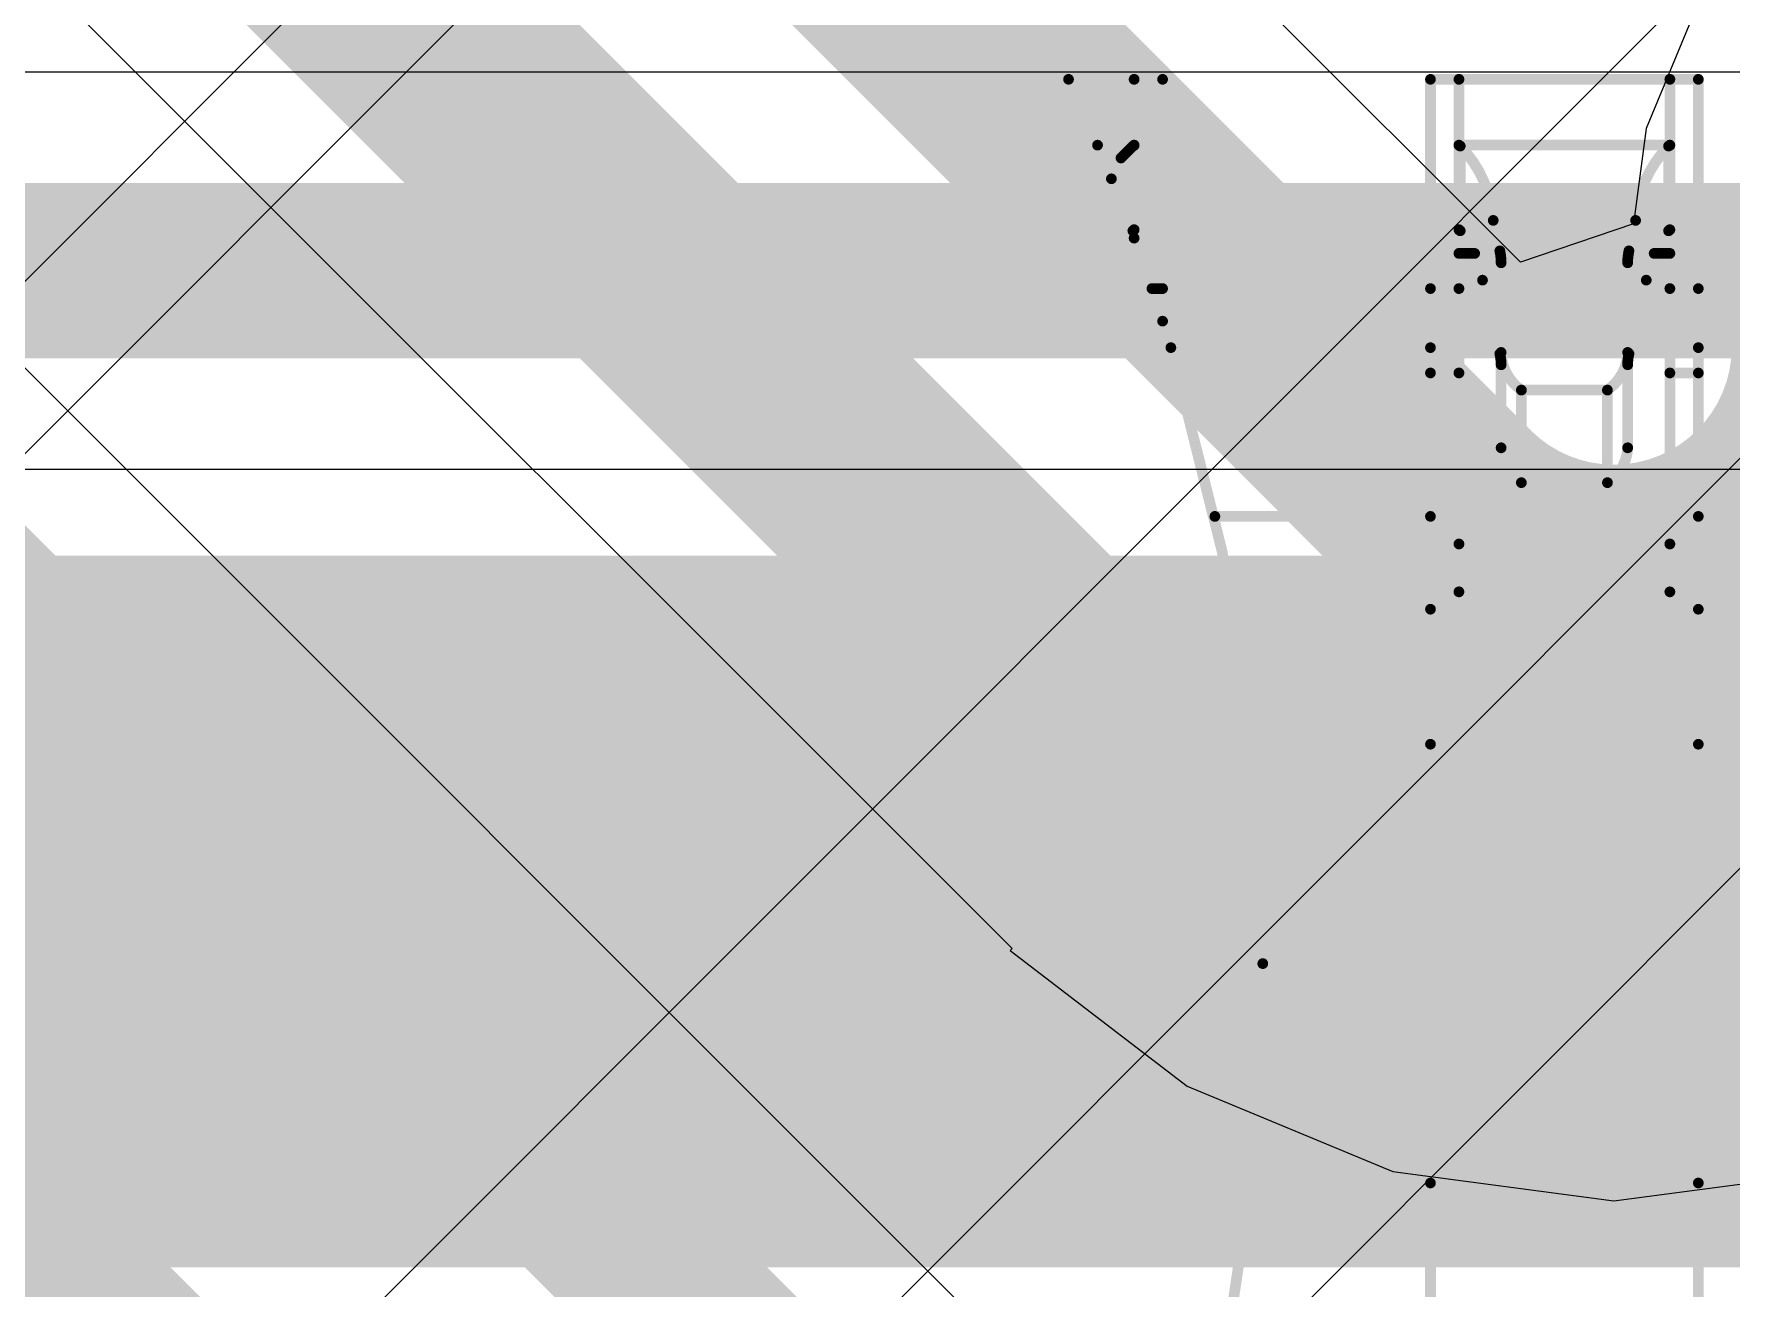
# Model space of a CAD drawing. Header units: inches. Extents: x -6 to 5433, y -4 to 5447.
# Drawn here: x 16.291 to 18.302, y 28.41 to 29.897 of the extents above; entities that cross this region are included whole.
import ezdxf

# ---------------------------------------------------------------- set-up
doc = ezdxf.new("R2010")
doc.units = ezdxf.units.IN
for name, color, linetype in [('Bottom Layer', 5, 'Continuous'), ('Bottom Solder', 6, 'Continuous'), ('Ground', 16, 'Continuous'), ('Mechanical 4', 56, 'Continuous'), ('Top Layer', 1, 'Continuous'), ('Top Paste', 8, 'Continuous'), ('Top Solder', 216, 'Continuous')]:
    doc.layers.add(name, color=color, linetype=linetype)

msp = doc.modelspace()

# ---------------------------------------------------------------- hatches: boundary and pattern name
at = {"layer": 'Top Layer'}
msp.add_hatch(color=1, dxfattribs=at).paths.add_polyline_path([(20.8356, 28.5367), (16.1356, 28.5367), (16.1356, 29.1767), (20.8356, 29.1767)])
at = {"layer": 'Top Paste'}
msp.add_hatch(color=8, dxfattribs=at).paths.add_polyline_path([(20.8356, 28.5367), (16.1356, 28.5367), (16.1356, 29.1767), (20.8356, 29.1767)])
at = {"layer": 'Top Solder'}
msp.add_hatch(color=216, dxfattribs=at).paths.add_polyline_path([(20.9372, 28.4351), (16.034, 28.4351), (16.034, 29.2783), (20.9372, 29.2783)])

# ---------------------------------------------------------------- linework, layer by layer
at = {"layer": 'Bottom Layer'}
for p, q in [((18.3408, 27.44), (13.3358, 32.4451)), ((18.0528, 29.6261), (16.7703, 30.9086)), ((18.3016, 30.0255), (18.2018, 29.7845)), ((16.3233, 29.9399), (17.4504, 28.8128)), ((18.2018, 29.7845), (18.1869, 29.6716)), ((18.1869, 29.6716), (18.0528, 29.6261)), ((17.4504, 28.8128), (17.448, 28.8103)), ((17.448, 28.8103), (17.6576, 28.6495)), ((17.6576, 28.6495), (17.9017, 28.5484)), ((17.9017, 28.5484), (18.1636, 28.5139)), ((18.1636, 28.5139), (18.3311, 28.536))]:
    msp.add_line(p, q, dxfattribs=at)
for points in [[(13.1709, 32.2803, 0.2032, 0.2032, 0), (18.6245, 26.8267, 0.2032, 0.2032, 0)], [(16.5781, 30.7163, 0.2794, 0.2794, 0), (17.966, 29.3283, 0.2794, 0.2794, 0)], [(14.4773, 30.2128, 0.2794, 0.2794, 0), (25.9082, 18.7819, 0.2794, 0.2794, 0)], [(16.5156, 30.1322, 0.2794, 0.2794, 0), (17.6427, 29.005, 0.2794, 0.2794, 0)], [(18.9002, 29.5259, 0.2794, 0.2794, -0.668178), (17.6427, 29.005, 0.2794, 0.2794, 0)], [(18.443, 29.5259, 0.2794, 0.2794, -0.668176), (17.966, 29.3283, 0.2794, 0.2794, 0)]]:
    msp.add_lwpolyline(points, format="xyseb", dxfattribs=at)
for points in [[(17.8962, 29.3283, 0.1397, 0.1397, 1), (18.0359, 29.3283, 0.1397, 0.1397, 1)], [(17.8962, 29.3283, 0.1397, 0.1397, 1), (18.0359, 29.3283, 0.1397, 0.1397, 1)], [(17.5729, 29.005, 0.1397, 0.1397, 1), (17.7126, 29.005, 0.1397, 0.1397, 1)], [(17.5729, 29.005, 0.1397, 0.1397, 1), (17.7126, 29.005, 0.1397, 0.1397, 1)]]:
    msp.add_lwpolyline(points, format="xyseb", close=True, dxfattribs=at)
at = {"layer": 'Bottom Solder'}
for p in [(10.6354, 23.7532), (10.9821, 24.3044), (12.6044, 24.2952), (13.1544, 23.7452)]:
    msp.add_line(p, (5432.8521, 5447.4931), dxfattribs=at)
at = {"layer": 'Ground'}
for p, q in [((21.2601, 29.8514), (8.8643, 29.8514)), ((8.9617, 29.3807), (21.1627, 29.3807))]:
    msp.add_line(p, q, dxfattribs=at)
msp.add_lwpolyline([(8.8643, 29.6161, 0.2076, 0.2076, 0), (21.2601, 29.6161, 0.2076, 0.2076, 0)], format="xyseb", dxfattribs=at)
at = {"layer": 'Mechanical 4'}
for points in [[(17.7474, 28.7949, 0.0127, 0.0127, 1), (12.7474, 28.7949, 0.0127, 0.0127, 1)], [(17.514, 29.8429, 0.00635, 0.00635, 1), (17.5203, 29.8429, 0.00635, 0.00635, 1)], [(17.5917, 29.8429, 0.00635, 0.00635, 1), (17.5981, 29.8429, 0.00635, 0.00635, 1)], [(17.6255, 29.8429, 0.00635, 0.00635, 1), (17.6318, 29.8429, 0.00635, 0.00635, 1)], [(17.6255, 29.8429, 0.00635, 0.00635, 1), (17.6318, 29.8429, 0.00635, 0.00635, 1)], [(17.943, 29.8429, 0.00635, 0.00635, 1), (17.9493, 29.8429, 0.00635, 0.00635, 1)], [(17.943, 29.8429, 0.00635, 0.00635, 1), (17.9493, 29.8429, 0.00635, 0.00635, 1)], [(17.9767, 29.8429, 0.00635, 0.00635, 1), (17.9831, 29.8429, 0.00635, 0.00635, 1)], [(18.2267, 29.8429, 0.00635, 0.00635, 1), (18.2331, 29.8429, 0.00635, 0.00635, 1)], [(18.2605, 29.8429, 0.00635, 0.00635, 1), (18.2668, 29.8429, 0.00635, 0.00635, 1)], [(18.2605, 29.8429, 0.00635, 0.00635, 1), (18.2668, 29.8429, 0.00635, 0.00635, 1)], [(17.5484, 29.7649, 0.00635, 0.00635, 1), (17.5547, 29.7649, 0.00635, 0.00635, 1)], [(17.5762, 29.7497, 0.00635, 0.00635, 1), (17.5826, 29.7497, 0.00635, 0.00635, 1)], [(17.5762, 29.7497, 0.00635, 0.00635, 1), (17.5826, 29.7497, 0.00635, 0.00635, 1)], [(17.5902, 29.7638, 0.00635, 0.00635, 1), (17.5966, 29.7638, 0.00635, 0.00635, 1)], [(17.5902, 29.7638, 0.00635, 0.00635, 1), (17.5966, 29.7638, 0.00635, 0.00635, 1)], [(17.5902, 29.7638, 0.00635, 0.00635, 1), (17.5966, 29.7638, 0.00635, 0.00635, 1)], [(17.5907, 29.7641, 0.00635, 0.00635, 1), (17.5971, 29.7641, 0.00635, 0.00635, 1)], [(17.5907, 29.7641, 0.00635, 0.00635, 1), (17.5971, 29.7641, 0.00635, 0.00635, 1)], [(17.591, 29.7642, 0.00635, 0.00635, 1), (17.5973, 29.7642, 0.00635, 0.00635, 1)], [(17.591, 29.7642, 0.00635, 0.00635, 1), (17.5973, 29.7642, 0.00635, 0.00635, 1)], [(17.5912, 29.7643, 0.00635, 0.00635, 1), (17.5975, 29.7643, 0.00635, 0.00635, 1)], [(17.5912, 29.7643, 0.00635, 0.00635, 1), (17.5975, 29.7643, 0.00635, 0.00635, 1)], [(17.5913, 29.7644, 0.00635, 0.00635, 1), (17.5977, 29.7644, 0.00635, 0.00635, 1)], [(17.5913, 29.7644, 0.00635, 0.00635, 1), (17.5977, 29.7644, 0.00635, 0.00635, 1)], [(17.5915, 29.7645, 0.00635, 0.00635, 1), (17.5978, 29.7645, 0.00635, 0.00635, 1)], [(17.5915, 29.7645, 0.00635, 0.00635, 1), (17.5978, 29.7645, 0.00635, 0.00635, 1)], [(17.5916, 29.7645, 0.00635, 0.00635, 1), (17.5979, 29.7645, 0.00635, 0.00635, 1)], [(17.5916, 29.7645, 0.00635, 0.00635, 1), (17.5979, 29.7645, 0.00635, 0.00635, 1)], [(17.5917, 29.7647, 0.00635, 0.00635, 1), (17.598, 29.7647, 0.00635, 0.00635, 1)], [(17.5917, 29.7647, 0.00635, 0.00635, 1), (17.598, 29.7647, 0.00635, 0.00635, 1)], [(17.5916, 29.7646, 0.00635, 0.00635, 1), (17.598, 29.7646, 0.00635, 0.00635, 1)], [(17.5916, 29.7646, 0.00635, 0.00635, 1), (17.598, 29.7646, 0.00635, 0.00635, 1)], [(17.5917, 29.7649, 0.00635, 0.00635, 1), (17.5981, 29.7649, 0.00635, 0.00635, 1)], [(17.5917, 29.7647, 0.00635, 0.00635, 1), (17.5981, 29.7647, 0.00635, 0.00635, 1)], [(17.9767, 29.7649, 0.00635, 0.00635, 1), (17.9831, 29.7649, 0.00635, 0.00635, 1)], [(17.9767, 29.7647, 0.00635, 0.00635, 1), (17.9831, 29.7647, 0.00635, 0.00635, 1)], [(17.9768, 29.7646, 0.00635, 0.00635, 1), (17.9832, 29.7646, 0.00635, 0.00635, 1)], [(17.9768, 29.7646, 0.00635, 0.00635, 1), (17.9832, 29.7646, 0.00635, 0.00635, 1)], [(17.9769, 29.7645, 0.00635, 0.00635, 1), (17.9832, 29.7645, 0.00635, 0.00635, 1)], [(17.9769, 29.7645, 0.00635, 0.00635, 1), (17.9832, 29.7645, 0.00635, 0.00635, 1)], [(17.977, 29.7645, 0.00635, 0.00635, 1), (17.9833, 29.7645, 0.00635, 0.00635, 1)], [(17.977, 29.7645, 0.00635, 0.00635, 1), (17.9833, 29.7645, 0.00635, 0.00635, 1)], [(17.9771, 29.7644, 0.00635, 0.00635, 1), (17.9835, 29.7644, 0.00635, 0.00635, 1)], [(17.9771, 29.7644, 0.00635, 0.00635, 1), (17.9835, 29.7644, 0.00635, 0.00635, 1)], [(17.9773, 29.7643, 0.00635, 0.00635, 1), (17.9836, 29.7643, 0.00635, 0.00635, 1)], [(17.9773, 29.7643, 0.00635, 0.00635, 1), (17.9836, 29.7643, 0.00635, 0.00635, 1)], [(17.9775, 29.7642, 0.00635, 0.00635, 1), (17.9838, 29.7642, 0.00635, 0.00635, 1)], [(17.9775, 29.7642, 0.00635, 0.00635, 1), (17.9838, 29.7642, 0.00635, 0.00635, 1)], [(17.9777, 29.7641, 0.00635, 0.00635, 1), (17.9841, 29.7641, 0.00635, 0.00635, 1)], [(17.9777, 29.7641, 0.00635, 0.00635, 1), (17.9841, 29.7641, 0.00635, 0.00635, 1)], [(17.978, 29.7639, 0.00635, 0.00635, 1), (17.9843, 29.7639, 0.00635, 0.00635, 1)], [(17.978, 29.7639, 0.00635, 0.00635, 1), (17.9843, 29.7639, 0.00635, 0.00635, 1)], [(17.9782, 29.7638, 0.00635, 0.00635, 1), (17.9846, 29.7638, 0.00635, 0.00635, 1)], [(17.9782, 29.7638, 0.00635, 0.00635, 1), (17.9846, 29.7638, 0.00635, 0.00635, 1)], [(17.9782, 29.7638, 0.00635, 0.00635, 1), (17.9846, 29.7638, 0.00635, 0.00635, 1)], [(18.2252, 29.7638, 0.00635, 0.00635, 1), (18.2316, 29.7638, 0.00635, 0.00635, 1)], [(18.2252, 29.7638, 0.00635, 0.00635, 1), (18.2316, 29.7638, 0.00635, 0.00635, 1)], [(18.2252, 29.7638, 0.00635, 0.00635, 1), (18.2316, 29.7638, 0.00635, 0.00635, 1)], [(18.2257, 29.7641, 0.00635, 0.00635, 1), (18.2321, 29.7641, 0.00635, 0.00635, 1)], [(18.2257, 29.7641, 0.00635, 0.00635, 1), (18.2321, 29.7641, 0.00635, 0.00635, 1)], [(18.226, 29.7642, 0.00635, 0.00635, 1), (18.2323, 29.7642, 0.00635, 0.00635, 1)], [(18.226, 29.7642, 0.00635, 0.00635, 1), (18.2323, 29.7642, 0.00635, 0.00635, 1)], [(18.2262, 29.7643, 0.00635, 0.00635, 1), (18.2325, 29.7643, 0.00635, 0.00635, 1)], [(18.2262, 29.7643, 0.00635, 0.00635, 1), (18.2325, 29.7643, 0.00635, 0.00635, 1)], [(18.2263, 29.7644, 0.00635, 0.00635, 1), (18.2327, 29.7644, 0.00635, 0.00635, 1)], [(18.2263, 29.7644, 0.00635, 0.00635, 1), (18.2327, 29.7644, 0.00635, 0.00635, 1)], [(18.2265, 29.7645, 0.00635, 0.00635, 1), (18.2328, 29.7645, 0.00635, 0.00635, 1)], [(18.2265, 29.7645, 0.00635, 0.00635, 1), (18.2328, 29.7645, 0.00635, 0.00635, 1)], [(18.2266, 29.7645, 0.00635, 0.00635, 1), (18.2329, 29.7645, 0.00635, 0.00635, 1)], [(18.2266, 29.7645, 0.00635, 0.00635, 1), (18.2329, 29.7645, 0.00635, 0.00635, 1)], [(18.2267, 29.7647, 0.00635, 0.00635, 1), (18.233, 29.7647, 0.00635, 0.00635, 1)], [(18.2267, 29.7647, 0.00635, 0.00635, 1), (18.233, 29.7647, 0.00635, 0.00635, 1)], [(18.2266, 29.7646, 0.00635, 0.00635, 1), (18.233, 29.7646, 0.00635, 0.00635, 1)], [(18.2266, 29.7646, 0.00635, 0.00635, 1), (18.233, 29.7646, 0.00635, 0.00635, 1)], [(18.2267, 29.7649, 0.00635, 0.00635, 1), (18.2331, 29.7649, 0.00635, 0.00635, 1)], [(18.2267, 29.7647, 0.00635, 0.00635, 1), (18.2331, 29.7647, 0.00635, 0.00635, 1)], [(17.5648, 29.725, 0.00635, 0.00635, 1), (17.5711, 29.725, 0.00635, 0.00635, 1)], [(17.5917, 29.6646, 0.00635, 0.00635, 1), (17.598, 29.6646, 0.00635, 0.00635, 1)], [(17.5917, 29.6646, 0.00635, 0.00635, 1), (17.598, 29.6646, 0.00635, 0.00635, 1)], [(17.5916, 29.6645, 0.00635, 0.00635, 1), (17.598, 29.6645, 0.00635, 0.00635, 1)], [(17.5916, 29.6645, 0.00635, 0.00635, 1), (17.598, 29.6645, 0.00635, 0.00635, 1)], [(17.5917, 29.6647, 0.00635, 0.00635, 1), (17.5981, 29.6647, 0.00635, 0.00635, 1)], [(17.9767, 29.6647, 0.00635, 0.00635, 1), (17.9831, 29.6647, 0.00635, 0.00635, 1)], [(17.9768, 29.6645, 0.00635, 0.00635, 1), (17.9832, 29.6645, 0.00635, 0.00635, 1)], [(17.9768, 29.6645, 0.00635, 0.00635, 1), (17.9832, 29.6645, 0.00635, 0.00635, 1)], [(18.0174, 29.6757, 0.00635, 0.00635, 1), (18.0237, 29.6757, 0.00635, 0.00635, 1)], [(18.0174, 29.6757, 0.00635, 0.00635, 1), (18.0237, 29.6757, 0.00635, 0.00635, 1)], [(18.0174, 29.6757, 0.00635, 0.00635, 1), (18.0237, 29.6757, 0.00635, 0.00635, 1)], [(18.1861, 29.6757, 0.00635, 0.00635, 1), (18.1925, 29.6757, 0.00635, 0.00635, 1)], [(18.1861, 29.6757, 0.00635, 0.00635, 1), (18.1925, 29.6757, 0.00635, 0.00635, 1)], [(18.1861, 29.6757, 0.00635, 0.00635, 1), (18.1925, 29.6757, 0.00635, 0.00635, 1)], [(18.2267, 29.6646, 0.00635, 0.00635, 1), (18.233, 29.6646, 0.00635, 0.00635, 1)], [(18.2267, 29.6646, 0.00635, 0.00635, 1), (18.233, 29.6646, 0.00635, 0.00635, 1)], [(18.2266, 29.6645, 0.00635, 0.00635, 1), (18.233, 29.6645, 0.00635, 0.00635, 1)], [(18.2266, 29.6645, 0.00635, 0.00635, 1), (18.233, 29.6645, 0.00635, 0.00635, 1)], [(18.2267, 29.6647, 0.00635, 0.00635, 1), (18.2331, 29.6647, 0.00635, 0.00635, 1)], [(17.5902, 29.6634, 0.00635, 0.00635, 1), (17.5966, 29.6634, 0.00635, 0.00635, 1)], [(17.5902, 29.6634, 0.00635, 0.00635, 1), (17.5966, 29.6634, 0.00635, 0.00635, 1)], [(17.5907, 29.6638, 0.00635, 0.00635, 1), (17.5971, 29.6638, 0.00635, 0.00635, 1)], [(17.5907, 29.6638, 0.00635, 0.00635, 1), (17.5971, 29.6638, 0.00635, 0.00635, 1)], [(17.591, 29.6639, 0.00635, 0.00635, 1), (17.5973, 29.6639, 0.00635, 0.00635, 1)], [(17.591, 29.6639, 0.00635, 0.00635, 1), (17.5973, 29.6639, 0.00635, 0.00635, 1)], [(17.5912, 29.664, 0.00635, 0.00635, 1), (17.5975, 29.664, 0.00635, 0.00635, 1)], [(17.5912, 29.664, 0.00635, 0.00635, 1), (17.5975, 29.664, 0.00635, 0.00635, 1)], [(17.5913, 29.6642, 0.00635, 0.00635, 1), (17.5977, 29.6642, 0.00635, 0.00635, 1)], [(17.5913, 29.6642, 0.00635, 0.00635, 1), (17.5977, 29.6642, 0.00635, 0.00635, 1)], [(17.5915, 29.6643, 0.00635, 0.00635, 1), (17.5978, 29.6643, 0.00635, 0.00635, 1)], [(17.5915, 29.6643, 0.00635, 0.00635, 1), (17.5978, 29.6643, 0.00635, 0.00635, 1)], [(17.5916, 29.6644, 0.00635, 0.00635, 1), (17.5979, 29.6644, 0.00635, 0.00635, 1)], [(17.5916, 29.6644, 0.00635, 0.00635, 1), (17.5979, 29.6644, 0.00635, 0.00635, 1)], [(17.5917, 29.6547, 0.00635, 0.00635, 1), (17.5981, 29.6547, 0.00635, 0.00635, 1)], [(17.977, 29.6643, 0.00635, 0.00635, 1), (17.9833, 29.6643, 0.00635, 0.00635, 1)], [(17.977, 29.6643, 0.00635, 0.00635, 1), (17.9833, 29.6643, 0.00635, 0.00635, 1)], [(17.9771, 29.6642, 0.00635, 0.00635, 1), (17.9835, 29.6642, 0.00635, 0.00635, 1)], [(17.9771, 29.6642, 0.00635, 0.00635, 1), (17.9835, 29.6642, 0.00635, 0.00635, 1)], [(17.9773, 29.6641, 0.00635, 0.00635, 1), (17.9836, 29.6641, 0.00635, 0.00635, 1)], [(17.9773, 29.6641, 0.00635, 0.00635, 1), (17.9836, 29.6641, 0.00635, 0.00635, 1)], [(17.9775, 29.6639, 0.00635, 0.00635, 1), (17.9838, 29.6639, 0.00635, 0.00635, 1)], [(17.9775, 29.6639, 0.00635, 0.00635, 1), (17.9838, 29.6639, 0.00635, 0.00635, 1)], [(17.9777, 29.6638, 0.00635, 0.00635, 1), (17.9841, 29.6638, 0.00635, 0.00635, 1)], [(17.9777, 29.6638, 0.00635, 0.00635, 1), (17.9841, 29.6638, 0.00635, 0.00635, 1)], [(17.978, 29.6636, 0.00635, 0.00635, 1), (17.9843, 29.6636, 0.00635, 0.00635, 1)], [(17.978, 29.6636, 0.00635, 0.00635, 1), (17.9843, 29.6636, 0.00635, 0.00635, 1)], [(17.9782, 29.6634, 0.00635, 0.00635, 1), (17.9846, 29.6634, 0.00635, 0.00635, 1)], [(17.9782, 29.6634, 0.00635, 0.00635, 1), (17.9846, 29.6634, 0.00635, 0.00635, 1)], [(17.9782, 29.6634, 0.00635, 0.00635, 1), (17.9846, 29.6634, 0.00635, 0.00635, 1)], [(18.2252, 29.6634, 0.00635, 0.00635, 1), (18.2316, 29.6634, 0.00635, 0.00635, 1)], [(18.2252, 29.6634, 0.00635, 0.00635, 1), (18.2316, 29.6634, 0.00635, 0.00635, 1)], [(18.2252, 29.6634, 0.00635, 0.00635, 1), (18.2316, 29.6634, 0.00635, 0.00635, 1)], [(18.2257, 29.6638, 0.00635, 0.00635, 1), (18.2321, 29.6638, 0.00635, 0.00635, 1)], [(18.2257, 29.6638, 0.00635, 0.00635, 1), (18.2321, 29.6638, 0.00635, 0.00635, 1)], [(18.226, 29.6639, 0.00635, 0.00635, 1), (18.2323, 29.6639, 0.00635, 0.00635, 1)], [(18.226, 29.6639, 0.00635, 0.00635, 1), (18.2323, 29.6639, 0.00635, 0.00635, 1)], [(18.2262, 29.664, 0.00635, 0.00635, 1), (18.2325, 29.664, 0.00635, 0.00635, 1)], [(18.2262, 29.664, 0.00635, 0.00635, 1), (18.2325, 29.664, 0.00635, 0.00635, 1)], [(18.2263, 29.6642, 0.00635, 0.00635, 1), (18.2327, 29.6642, 0.00635, 0.00635, 1)], [(18.2263, 29.6642, 0.00635, 0.00635, 1), (18.2327, 29.6642, 0.00635, 0.00635, 1)], [(18.2265, 29.6643, 0.00635, 0.00635, 1), (18.2328, 29.6643, 0.00635, 0.00635, 1)], [(18.2265, 29.6643, 0.00635, 0.00635, 1), (18.2328, 29.6643, 0.00635, 0.00635, 1)], [(18.2266, 29.6644, 0.00635, 0.00635, 1), (18.2329, 29.6644, 0.00635, 0.00635, 1)], [(18.2266, 29.6644, 0.00635, 0.00635, 1), (18.2329, 29.6644, 0.00635, 0.00635, 1)], [(17.9767, 29.6366, 0.00635, 0.00635, 1), (17.9831, 29.6366, 0.00635, 0.00635, 1)], [(17.9954, 29.6366, 0.00635, 0.00635, 1), (18.0017, 29.6366, 0.00635, 0.00635, 1)], [(18.0252, 29.6396, 0.00635, 0.00635, 1), (18.0316, 29.6396, 0.00635, 0.00635, 1)], [(18.0252, 29.6396, 0.00635, 0.00635, 1), (18.0316, 29.6396, 0.00635, 0.00635, 1)], [(18.0252, 29.6396, 0.00635, 0.00635, 1), (18.0316, 29.6396, 0.00635, 0.00635, 1)], [(18.0267, 29.6255, 0.00635, 0.00635, 1), (18.0331, 29.6255, 0.00635, 0.00635, 1)], [(18.0267, 29.6255, 0.00635, 0.00635, 1), (18.0331, 29.6255, 0.00635, 0.00635, 1)], [(18.1767, 29.6255, 0.00635, 0.00635, 1), (18.1831, 29.6255, 0.00635, 0.00635, 1)], [(18.1767, 29.6255, 0.00635, 0.00635, 1), (18.1831, 29.6255, 0.00635, 0.00635, 1)], [(18.1782, 29.6396, 0.00635, 0.00635, 1), (18.1846, 29.6396, 0.00635, 0.00635, 1)], [(18.1782, 29.6396, 0.00635, 0.00635, 1), (18.1846, 29.6396, 0.00635, 0.00635, 1)], [(18.1782, 29.6396, 0.00635, 0.00635, 1), (18.1846, 29.6396, 0.00635, 0.00635, 1)], [(18.2081, 29.6366, 0.00635, 0.00635, 1), (18.2144, 29.6366, 0.00635, 0.00635, 1)], [(18.2267, 29.6366, 0.00635, 0.00635, 1), (18.2331, 29.6366, 0.00635, 0.00635, 1)], [(18.0047, 29.6049, 0.00635, 0.00635, 1), (18.011, 29.6049, 0.00635, 0.00635, 1)], [(18.0047, 29.6049, 0.00635, 0.00635, 1), (18.011, 29.6049, 0.00635, 0.00635, 1)], [(18.1988, 29.6049, 0.00635, 0.00635, 1), (18.2051, 29.6049, 0.00635, 0.00635, 1)], [(18.1988, 29.6049, 0.00635, 0.00635, 1), (18.2051, 29.6049, 0.00635, 0.00635, 1)], [(17.6128, 29.5949, 0.00635, 0.00635, 1), (17.6191, 29.5949, 0.00635, 0.00635, 1)], [(17.6255, 29.5949, 0.00635, 0.00635, 1), (17.6318, 29.5949, 0.00635, 0.00635, 1)], [(17.943, 29.5949, 0.00635, 0.00635, 1), (17.9493, 29.5949, 0.00635, 0.00635, 1)], [(17.9767, 29.5949, 0.00635, 0.00635, 1), (17.9831, 29.5949, 0.00635, 0.00635, 1)], [(18.2267, 29.5949, 0.00635, 0.00635, 1), (18.2331, 29.5949, 0.00635, 0.00635, 1)], [(18.2605, 29.5949, 0.00635, 0.00635, 1), (18.2668, 29.5949, 0.00635, 0.00635, 1)], [(17.6255, 29.5563, 0.00635, 0.00635, 1), (17.6318, 29.5563, 0.00635, 0.00635, 1)], [(17.6353, 29.5249, 0.00635, 0.00635, 1), (17.6416, 29.5249, 0.00635, 0.00635, 1)], [(17.943, 29.5249, 0.00635, 0.00635, 1), (17.9493, 29.5249, 0.00635, 0.00635, 1)], [(18.2605, 29.5249, 0.00635, 0.00635, 1), (18.2668, 29.5249, 0.00635, 0.00635, 1)], [(18.0252, 29.5177, 0.00635, 0.00635, 1), (18.0316, 29.5177, 0.00635, 0.00635, 1)], [(18.0252, 29.5177, 0.00635, 0.00635, 1), (18.0316, 29.5177, 0.00635, 0.00635, 1)], [(18.0252, 29.5177, 0.00635, 0.00635, 1), (18.0316, 29.5177, 0.00635, 0.00635, 1)], [(18.0267, 29.5192, 0.00635, 0.00635, 1), (18.0331, 29.5192, 0.00635, 0.00635, 1)], [(18.0267, 29.5046, 0.00635, 0.00635, 1), (18.0331, 29.5046, 0.00635, 0.00635, 1)], [(18.1767, 29.5192, 0.00635, 0.00635, 1), (18.1831, 29.5192, 0.00635, 0.00635, 1)], [(18.1767, 29.5046, 0.00635, 0.00635, 1), (18.1831, 29.5046, 0.00635, 0.00635, 1)], [(18.1782, 29.5177, 0.00635, 0.00635, 1), (18.1846, 29.5177, 0.00635, 0.00635, 1)], [(18.1782, 29.5177, 0.00635, 0.00635, 1), (18.1846, 29.5177, 0.00635, 0.00635, 1)], [(18.1782, 29.5177, 0.00635, 0.00635, 1), (18.1846, 29.5177, 0.00635, 0.00635, 1)], [(17.943, 29.4949, 0.00635, 0.00635, 1), (17.9493, 29.4949, 0.00635, 0.00635, 1)], [(17.9767, 29.4949, 0.00635, 0.00635, 1), (17.9831, 29.4949, 0.00635, 0.00635, 1)], [(18.2267, 29.4949, 0.00635, 0.00635, 1), (18.2331, 29.4949, 0.00635, 0.00635, 1)], [(18.2605, 29.4949, 0.00635, 0.00635, 1), (18.2668, 29.4949, 0.00635, 0.00635, 1)], [(18.0507, 29.4746, 0.00635, 0.00635, 1), (18.0571, 29.4746, 0.00635, 0.00635, 1)], [(18.0507, 29.4746, 0.00635, 0.00635, 1), (18.0571, 29.4746, 0.00635, 0.00635, 1)], [(18.0507, 29.4746, 0.00635, 0.00635, 1), (18.0571, 29.4746, 0.00635, 0.00635, 1)], [(18.1527, 29.4746, 0.00635, 0.00635, 1), (18.1591, 29.4746, 0.00635, 0.00635, 1)], [(18.1527, 29.4746, 0.00635, 0.00635, 1), (18.1591, 29.4746, 0.00635, 0.00635, 1)], [(18.1527, 29.4746, 0.00635, 0.00635, 1), (18.1591, 29.4746, 0.00635, 0.00635, 1)], [(18.0267, 29.4062, 0.00635, 0.00635, 1), (18.0331, 29.4062, 0.00635, 0.00635, 1)], [(18.0267, 29.4062, 0.00635, 0.00635, 1), (18.0331, 29.4062, 0.00635, 0.00635, 1)], [(18.1767, 29.4062, 0.00635, 0.00635, 1), (18.1831, 29.4062, 0.00635, 0.00635, 1)], [(18.1767, 29.4062, 0.00635, 0.00635, 1), (18.1831, 29.4062, 0.00635, 0.00635, 1)], [(18.0507, 29.3649, 0.00635, 0.00635, 1), (18.0571, 29.3649, 0.00635, 0.00635, 1)], [(18.0507, 29.3649, 0.00635, 0.00635, 1), (18.0571, 29.3649, 0.00635, 0.00635, 1)], [(18.0507, 29.3649, 0.00635, 0.00635, 1), (18.0571, 29.3649, 0.00635, 0.00635, 1)], [(18.1527, 29.3649, 0.00635, 0.00635, 1), (18.1591, 29.3649, 0.00635, 0.00635, 1)], [(18.1527, 29.3649, 0.00635, 0.00635, 1), (18.1591, 29.3649, 0.00635, 0.00635, 1)], [(18.1527, 29.3649, 0.00635, 0.00635, 1), (18.1591, 29.3649, 0.00635, 0.00635, 1)], [(17.6874, 29.3249, 0.00635, 0.00635, 1), (17.6938, 29.3249, 0.00635, 0.00635, 1)], [(17.943, 29.3249, 0.00635, 0.00635, 1), (17.9493, 29.3249, 0.00635, 0.00635, 1)], [(18.2605, 29.3249, 0.00635, 0.00635, 1), (18.2668, 29.3249, 0.00635, 0.00635, 1)], [(17.9767, 29.2922, 0.00635, 0.00635, 1), (17.9831, 29.2922, 0.00635, 0.00635, 1)], [(18.2267, 29.2922, 0.00635, 0.00635, 1), (18.2331, 29.2922, 0.00635, 0.00635, 1)], [(17.9767, 29.2355, 0.00635, 0.00635, 1), (17.9831, 29.2355, 0.00635, 0.00635, 1)], [(17.9767, 29.2355, 0.00635, 0.00635, 1), (17.9831, 29.2355, 0.00635, 0.00635, 1)], [(18.2267, 29.2355, 0.00635, 0.00635, 1), (18.2331, 29.2355, 0.00635, 0.00635, 1)], [(18.2267, 29.2355, 0.00635, 0.00635, 1), (18.2331, 29.2355, 0.00635, 0.00635, 1)], [(17.943, 29.2149, 0.00635, 0.00635, 1), (17.9493, 29.2149, 0.00635, 0.00635, 1)], [(18.2605, 29.2149, 0.00635, 0.00635, 1), (18.2668, 29.2149, 0.00635, 0.00635, 1)], [(17.943, 29.0549, 0.00635, 0.00635, 1), (17.9493, 29.0549, 0.00635, 0.00635, 1)], [(17.943, 29.0549, 0.00635, 0.00635, 1), (17.9493, 29.0549, 0.00635, 0.00635, 1)], [(18.2605, 29.0549, 0.00635, 0.00635, 1), (18.2668, 29.0549, 0.00635, 0.00635, 1)], [(18.2605, 29.0549, 0.00635, 0.00635, 1), (18.2668, 29.0549, 0.00635, 0.00635, 1)], [(17.7442, 28.7949, 0.00635, 0.00635, 1), (17.7506, 28.7949, 0.00635, 0.00635, 1)], [(17.7442, 28.7949, 0.00635, 0.00635, 1), (17.7506, 28.7949, 0.00635, 0.00635, 1)], [(17.943, 28.5349, 0.00635, 0.00635, 1), (17.9493, 28.5349, 0.00635, 0.00635, 1)], [(17.943, 28.5349, 0.00635, 0.00635, 1), (17.9493, 28.5349, 0.00635, 0.00635, 1)], [(18.2605, 28.5349, 0.00635, 0.00635, 1), (18.2668, 28.5349, 0.00635, 0.00635, 1)], [(18.2605, 28.5349, 0.00635, 0.00635, 1), (18.2668, 28.5349, 0.00635, 0.00635, 1)]]:
    msp.add_lwpolyline(points, format="xyseb", close=True, dxfattribs=at)
for points in [[(17.5171, 29.8429, 0.0127, 0.0127, 0), (17.6287, 29.8429, 0.0127, 0.0127, 0)], [(17.5949, 29.6547, 0.0127, 0.0127, 0), (17.5949, 29.8429, 0.0127, 0.0127, 0)], [(17.6287, 29.5563, 0.0127, 0.0127, 0), (17.6287, 29.8429, 0.0127, 0.0127, 0)], [(17.9462, 29.8429, 0.0127, 0.0127, 0), (18.2637, 29.8429, 0.0127, 0.0127, 0)], [(17.9462, 29.0549, 0.0127, 0.0127, 0), (17.9462, 29.8429, 0.0127, 0.0127, 0)], [(17.9799, 29.2355, 0.0127, 0.0127, 0), (17.9799, 29.8429, 0.0127, 0.0127, 0)], [(18.2299, 29.2355, 0.0127, 0.0127, 0), (18.2299, 29.8429, 0.0127, 0.0127, 0)], [(18.2637, 29.0549, 0.0127, 0.0127, 0), (18.2637, 29.8429, 0.0127, 0.0127, 0)], [(17.5516, 29.7649, 0.0127, 0.0127, 0), (17.5949, 29.7649, 0.0127, 0.0127, 0)], [(17.568, 29.725, 0.0127, 0.0127, 0), (17.5794, 29.7497, 0.0127, 0.0127, 0)], [(17.5794, 29.7497, 0.0127, 0.0127, 0), (17.5934, 29.7638, 0.0127, 0.0127, 0)], [(17.5934, 29.7638, 0.0127, 0.0127, 0), (17.5939, 29.7641, 0.0127, 0.0127, 0)], [(17.5934, 29.6634, 0.0127, 0.0127, 0), (17.5934, 29.7638, 0.0127, 0.0127, 0)], [(17.5939, 29.7641, 0.0127, 0.0127, 0), (17.5941, 29.7642, 0.0127, 0.0127, 0)], [(17.5943, 29.7643, 0.0127, 0.0127, -0.00707), (17.5941, 29.7642, 0.0127, 0.0127, 0)], [(17.5945, 29.7644, 0.0127, 0.0127, -0.012209), (17.5943, 29.7643, 0.0127, 0.0127, 0)], [(17.5947, 29.7645, 0.0127, 0.0127, -0.02262), (17.5945, 29.7644, 0.0127, 0.0127, 0)], [(17.5948, 29.7645, 0.0127, 0.0127, -0.031881), (17.5947, 29.7645, 0.0127, 0.0127, 0)], [(17.5948, 29.7646, 0.0127, 0.0127, -0.037446), (17.5948, 29.7645, 0.0127, 0.0127, 0)], [(17.5949, 29.7647, 0.0127, 0.0127, -0.013234), (17.5949, 29.7647, 0.0127, 0.0127, 0)], [(17.5949, 29.7647, 0.0127, 0.0127, -0.032689), (17.5948, 29.7646, 0.0127, 0.0127, 0)], [(17.9799, 29.7649, 0.0127, 0.0127, 0), (18.2299, 29.7649, 0.0127, 0.0127, 0)], [(17.98, 29.7646, 0.0127, 0.0127, -0.032605), (17.9799, 29.7647, 0.0127, 0.0127, 0)], [(17.9801, 29.7645, 0.0127, 0.0127, -0.028288), (17.98, 29.7646, 0.0127, 0.0127, 0)], [(17.9802, 29.7645, 0.0127, 0.0127, -0.026751), (17.9801, 29.7645, 0.0127, 0.0127, 0)], [(17.9803, 29.7644, 0.0127, 0.0127, -0.021994), (17.9802, 29.7645, 0.0127, 0.0127, 0)], [(17.9805, 29.7643, 0.0127, 0.0127, -0.016687), (17.9803, 29.7644, 0.0127, 0.0127, 0)], [(17.9807, 29.7642, 0.0127, 0.0127, -0.009376), (17.9805, 29.7643, 0.0127, 0.0127, 0)], [(17.9809, 29.7641, 0.0127, 0.0127, -0.005205), (17.9807, 29.7642, 0.0127, 0.0127, 0)], [(17.9809, 29.7641, 0.0127, 0.0127, 0), (17.9812, 29.7639, 0.0127, 0.0127, 0)], [(17.9812, 29.7639, 0.0127, 0.0127, 0), (17.9814, 29.7638, 0.0127, 0.0127, 0)], [(17.9814, 29.6634, 0.0127, 0.0127, 0), (17.9814, 29.7638, 0.0127, 0.0127, 0)], [(17.9814, 29.7638, 0.0127, 0.0127, -0.179894), (18.0205, 29.6757, 0.0127, 0.0127, 0)], [(18.1893, 29.6757, 0.0127, 0.0127, -0.179894), (18.2284, 29.7638, 0.0127, 0.0127, 0)], [(18.2284, 29.7638, 0.0127, 0.0127, 0), (18.2289, 29.7641, 0.0127, 0.0127, 0)], [(18.2284, 29.6634, 0.0127, 0.0127, 0), (18.2284, 29.7638, 0.0127, 0.0127, 0)], [(18.2289, 29.7641, 0.0127, 0.0127, 0), (18.2291, 29.7642, 0.0127, 0.0127, 0)], [(18.2293, 29.7643, 0.0127, 0.0127, -0.00707), (18.2291, 29.7642, 0.0127, 0.0127, 0)], [(18.2295, 29.7644, 0.0127, 0.0127, -0.012209), (18.2293, 29.7643, 0.0127, 0.0127, 0)], [(18.2297, 29.7645, 0.0127, 0.0127, -0.02262), (18.2295, 29.7644, 0.0127, 0.0127, 0)], [(18.2298, 29.7645, 0.0127, 0.0127, -0.031881), (18.2297, 29.7645, 0.0127, 0.0127, 0)], [(18.2298, 29.7646, 0.0127, 0.0127, -0.037446), (18.2298, 29.7645, 0.0127, 0.0127, 0)], [(18.2299, 29.7647, 0.0127, 0.0127, -0.013234), (18.2299, 29.7647, 0.0127, 0.0127, 0)], [(18.2299, 29.7647, 0.0127, 0.0127, -0.032689), (18.2298, 29.7646, 0.0127, 0.0127, 0)], [(17.5948, 29.6645, 0.0127, 0.0127, -0.035041), (17.5948, 29.6644, 0.0127, 0.0127, 0)], [(17.5949, 29.6647, 0.0127, 0.0127, -0.011022), (17.5949, 29.6646, 0.0127, 0.0127, 0)], [(17.5949, 29.6646, 0.0127, 0.0127, -0.028404), (17.5948, 29.6645, 0.0127, 0.0127, 0)], [(17.98, 29.6645, 0.0127, 0.0127, -0.028597), (17.9799, 29.6647, 0.0127, 0.0127, 0)], [(17.9802, 29.6643, 0.0127, 0.0127, -0.054321), (17.98, 29.6645, 0.0127, 0.0127, 0)], [(18.0205, 29.6757, 0.0127, 0.0127, 0), (18.1893, 29.6757, 0.0127, 0.0127, 0)], [(18.0205, 29.6757, 0.0127, 0.0127, 0), (18.0284, 29.6396, 0.0127, 0.0127, 0)], [(18.1814, 29.6396, 0.0127, 0.0127, 0), (18.1893, 29.6757, 0.0127, 0.0127, 0)], [(18.2298, 29.6645, 0.0127, 0.0127, -0.035041), (18.2298, 29.6644, 0.0127, 0.0127, 0)], [(18.2299, 29.6647, 0.0127, 0.0127, -0.011022), (18.2299, 29.6646, 0.0127, 0.0127, 0)], [(18.2299, 29.6646, 0.0127, 0.0127, -0.028404), (18.2298, 29.6645, 0.0127, 0.0127, 0)], [(17.5934, 29.6634, 0.0127, 0.0127, 0), (17.5939, 29.6638, 0.0127, 0.0127, 0)], [(17.5941, 29.6639, 0.0127, 0.0127, -0.004821), (17.5939, 29.6638, 0.0127, 0.0127, 0)], [(17.5943, 29.664, 0.0127, 0.0127, -0.00812), (17.5941, 29.6639, 0.0127, 0.0127, 0)], [(17.5945, 29.6642, 0.0127, 0.0127, -0.013729), (17.5943, 29.664, 0.0127, 0.0127, 0)], [(17.5947, 29.6643, 0.0127, 0.0127, -0.024462), (17.5945, 29.6642, 0.0127, 0.0127, 0)], [(17.5948, 29.6644, 0.0127, 0.0127, -0.032319), (17.5947, 29.6643, 0.0127, 0.0127, 0)], [(17.9803, 29.6642, 0.0127, 0.0127, -0.023386), (17.9802, 29.6643, 0.0127, 0.0127, 0)], [(17.9805, 29.6641, 0.0127, 0.0127, -0.018562), (17.9803, 29.6642, 0.0127, 0.0127, 0)], [(17.9807, 29.6639, 0.0127, 0.0127, -0.010737), (17.9805, 29.6641, 0.0127, 0.0127, 0)], [(17.9809, 29.6638, 0.0127, 0.0127, -0.006055), (17.9807, 29.6639, 0.0127, 0.0127, 0)], [(17.9809, 29.6638, 0.0127, 0.0127, 0), (17.9812, 29.6636, 0.0127, 0.0127, 0)], [(17.9812, 29.6636, 0.0127, 0.0127, 0), (17.9814, 29.6634, 0.0127, 0.0127, 0)], [(17.9814, 29.6634, 0.0127, 0.0127, -0.162591), (18.0079, 29.6049, 0.0127, 0.0127, 0)], [(18.2019, 29.6049, 0.0127, 0.0127, -0.162591), (18.2284, 29.6634, 0.0127, 0.0127, 0)], [(18.2284, 29.6634, 0.0127, 0.0127, 0), (18.2289, 29.6638, 0.0127, 0.0127, 0)], [(18.2291, 29.6639, 0.0127, 0.0127, -0.004821), (18.2289, 29.6638, 0.0127, 0.0127, 0)], [(18.2293, 29.664, 0.0127, 0.0127, -0.00812), (18.2291, 29.6639, 0.0127, 0.0127, 0)], [(18.2295, 29.6642, 0.0127, 0.0127, -0.013729), (18.2293, 29.664, 0.0127, 0.0127, 0)], [(18.2297, 29.6643, 0.0127, 0.0127, -0.024462), (18.2295, 29.6642, 0.0127, 0.0127, 0)], [(18.2298, 29.6644, 0.0127, 0.0127, -0.032319), (18.2297, 29.6643, 0.0127, 0.0127, 0)], [(17.9799, 29.6366, 0.0127, 0.0127, 0), (17.9986, 29.6366, 0.0127, 0.0127, 0)], [(18.0284, 29.5177, 0.0127, 0.0127, 0), (18.0284, 29.6396, 0.0127, 0.0127, 0)], [(18.0284, 29.6396, 0.0127, 0.0127, -0.053658), (18.0299, 29.6255, 0.0127, 0.0127, 0)], [(18.0299, 29.4062, 0.0127, 0.0127, 0), (18.0299, 29.6255, 0.0127, 0.0127, 0)], [(18.1799, 29.6255, 0.0127, 0.0127, -0.053658), (18.1814, 29.6396, 0.0127, 0.0127, 0)], [(18.1799, 29.4062, 0.0127, 0.0127, 0), (18.1799, 29.6255, 0.0127, 0.0127, 0)], [(18.1814, 29.5177, 0.0127, 0.0127, 0), (18.1814, 29.6396, 0.0127, 0.0127, 0)], [(18.2112, 29.6366, 0.0127, 0.0127, 0), (18.2299, 29.6366, 0.0127, 0.0127, 0)], [(18.0079, 29.6049, 0.0127, 0.0127, 0), (18.0284, 29.5177, 0.0127, 0.0127, 0)], [(18.1814, 29.5177, 0.0127, 0.0127, 0), (18.2019, 29.6049, 0.0127, 0.0127, 0)], [(17.6159, 29.5949, 0.0127, 0.0127, 0), (17.6287, 29.5949, 0.0127, 0.0127, 0)], [(17.9462, 29.5949, 0.0127, 0.0127, 0), (17.9799, 29.5949, 0.0127, 0.0127, 0)], [(18.2299, 29.5949, 0.0127, 0.0127, 0), (18.2637, 29.5949, 0.0127, 0.0127, 0)], [(17.6385, 29.5249, 0.0127, 0.0127, 0), (17.9462, 29.5249, 0.0127, 0.0127, 0)], [(18.2637, 29.5249, 0.0127, 0.0127, 0), (18.5812, 29.5249, 0.0127, 0.0127, 0)], [(18.0284, 29.5177, 0.0127, 0.0127, -0.057864), (18.0299, 29.5046, 0.0127, 0.0127, 0)], [(18.0539, 29.4746, 0.0127, 0.0127, -0.23748), (18.0299, 29.5192, 0.0127, 0.0127, 0)], [(18.1799, 29.5192, 0.0127, 0.0127, -0.23748), (18.1559, 29.4746, 0.0127, 0.0127, 0)], [(18.1799, 29.5046, 0.0127, 0.0127, -0.057864), (18.1814, 29.5177, 0.0127, 0.0127, 0)], [(17.9462, 29.4949, 0.0127, 0.0127, 0), (17.9799, 29.4949, 0.0127, 0.0127, 0)], [(18.2299, 29.4949, 0.0127, 0.0127, 0), (18.2637, 29.4949, 0.0127, 0.0127, 0)], [(18.0539, 29.4746, 0.0127, 0.0127, 0), (18.1559, 29.4746, 0.0127, 0.0127, 0)], [(18.0539, 29.3649, 0.0127, 0.0127, 0), (18.0539, 29.4746, 0.0127, 0.0127, 0)], [(18.1559, 29.3649, 0.0127, 0.0127, 0), (18.1559, 29.4746, 0.0127, 0.0127, 0)], [(18.0539, 29.3649, 0.0127, 0.0127, -0.247377), (18.0299, 29.4062, 0.0127, 0.0127, 0)], [(18.1799, 29.4062, 0.0127, 0.0127, -0.247377), (18.1559, 29.3649, 0.0127, 0.0127, 0)], [(18.0539, 29.3649, 0.0127, 0.0127, 0), (18.1559, 29.3649, 0.0127, 0.0127, 0)], [(17.6906, 29.3249, 0.0127, 0.0127, 0), (17.9462, 29.3249, 0.0127, 0.0127, 0)], [(18.2637, 29.3249, 0.0127, 0.0127, 0), (18.5812, 29.3249, 0.0127, 0.0127, 0)], [(17.9799, 29.2922, 0.0127, 0.0127, 0), (18.2299, 29.2922, 0.0127, 0.0127, 0)], [(17.9799, 29.2355, 0.0127, 0.0127, 0), (18.2299, 29.2355, 0.0127, 0.0127, 0)], [(17.9462, 29.2149, 0.0127, 0.0127, 0), (18.2637, 29.2149, 0.0127, 0.0127, 0)], [(17.9462, 29.0549, 0.0127, 0.0127, 0), (18.2637, 29.0549, 0.0127, 0.0127, 0)], [(17.7474, 28.7949, 0.0127, 0.0127, -1), (12.7474, 28.7949, 0.0127, 0.0127, 0)], [(17.9462, 28.5349, 0.0127, 0.0127, 0), (18.2637, 28.5349, 0.0127, 0.0127, 0)], [(17.9462, 28.0649, 0.0127, 0.0127, 0), (17.9462, 28.5349, 0.0127, 0.0127, 0)], [(18.2637, 28.0649, 0.0127, 0.0127, 0), (18.2637, 28.5349, 0.0127, 0.0127, 0)]]:
    msp.add_lwpolyline(points, format="xyseb", dxfattribs=at)
at = {"layer": 'Top Solder'}
msp.add_line((-3.3687, 7.6978), (5432.8521, 5447.4931), dxfattribs=at)

doc.saveas('drawing.dxf')
